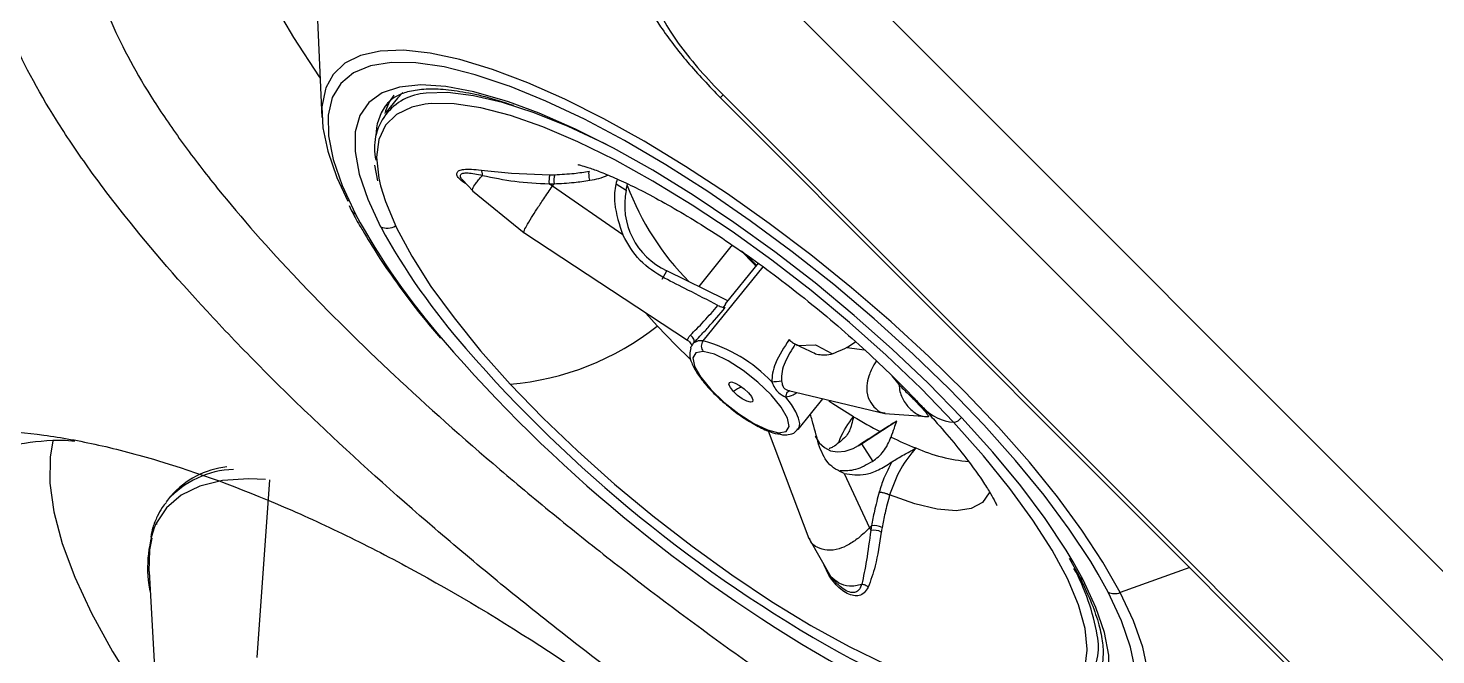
# Model space of a CAD drawing. Extents: x 527 to 611, y 788 to 934.
# Drawn here: x 595.276 to 598.956, y 877.322 to 878.959 of the extents above; entities that cross this region are included whole.
import ezdxf

# ---------------------------------------------------------------- set-up
doc = ezdxf.new("R2010")
doc.units = 0
doc.header["$MEASUREMENT"] = 0
doc.layers.add('1', color=4, linetype='Continuous')
doc.layers.add('GEOMETRY', color=4, linetype='Continuous', lineweight=25)

# ---------------------------------------------------------------- blocks, each defined once
blk = doc.blocks.new('2026_FLASH')
at = {"layer": 'GEOMETRY'}
for p, q in [((69.7236, 76.1656), (76.1656, 69.7237)), ((69.9749, 76.1466), (76.1466, 69.9749)), ((68.9457, 75.8373), (68.9648, 75.4112)), ((69.1766, 75.4768), (69.1625, 75.4623)), ((70.0139, 75.4703), (75.4703, 70.0139)), ((69.1345, 75.4465), (69.1306, 75.4414)), ((69.1625, 75.4623), (69.132, 75.4248)), ((70.0066, 75.463), (75.463, 70.0066)), ((69.7037, 75.3434), (69.7038, 75.3436)), ((69.7206, 75.3348), (69.7037, 75.3434)), ((69.1022, 75.2869), (69.1106, 75.2465)), ((69.3334, 75.2478), (69.3592, 75.2199)), ((69.3814, 75.2743), (69.4605, 75.2661)), ((69.4605, 75.2661), (69.5607, 75.2619)), ((69.359, 75.22), (69.4935, 75.1104)), ((69.5676, 75.2321), (69.572, 75.2385)), ((69.7517, 75.1047), (69.5676, 75.2321)), ((69.734, 75.2382), (69.7603, 75.2216)), ((69.7603, 75.2216), (69.7641, 75.2381)), ((69.0359, 75.1815), (69.0418, 75.1697)), ((69.4926, 75.1109), (69.9208, 74.8301)), ((70.0372, 75.0786), (69.9505, 74.9701)), ((70.1054, 75.0308), (70.0195, 74.925)), ((70.0773, 75.0503), (70.1013, 75.0257)), ((69.8545, 74.9895), (69.8664, 75.0111)), ((70.0194, 74.9365), (69.8664, 75.0111)), ((69.9614, 74.8282), (70.1184, 75.0214)), ((70.0204, 74.9243), (70.0137, 74.9157)), ((70.0262, 74.9332), (70.0194, 74.9365)), ((69.8416, 74.8671), (69.8114, 74.9006)), ((70.2052, 74.8158), (70.2556, 74.8181)), ((70.2556, 74.8181), (70.2586, 74.8165)), ((70.2586, 74.8165), (70.2983, 74.7952)), ((70.3373, 74.8109), (70.3599, 74.826)), ((70.3373, 74.8109), (70.3834, 74.805)), ((70.455, 74.7372), (70.4734, 74.7141)), ((70.1844, 74.6986), (70.4369, 74.6385)), ((70.2097, 74.5972), (70.2747, 74.6771)), ((70.4365, 74.6386), (70.5488, 74.6304)), ((70.5507, 74.6313), (70.551, 74.6306)), ((70.5508, 74.6308), (70.5518, 74.6325)), ((70.1319, 74.5935), (70.2382, 74.3126)), ((70.3756, 74.5591), (70.4679, 74.6192)), ((70.3669, 74.5538), (70.3756, 74.5591)), ((70.3756, 74.5591), (70.4047, 74.5135)), ((70.3304, 74.4818), (70.3963, 74.3399)), ((68.8283, 74.4657), (68.795, 74.0018)), ((68.5617, 74.4125), (68.5582, 74.408)), ((68.5697, 74.4224), (68.5617, 74.4125)), ((68.5309, 74.3509), (68.5348, 74.3509)), ((70.4016, 74.3454), (70.3963, 74.3399)), ((70.238, 74.3131), (70.2952, 74.2123)), ((70.918, 74.2606), (70.9435, 74.2154)), ((68.5138, 74.2261), (68.5367, 73.805)), ((70.9548, 74.2045), (70.9289, 74.2514)), ((71.0203, 74.1717), (70.994, 74.2194)), ((71.2334, 74.2362), (71.0517, 74.171)), ((70.2951, 74.2125), (70.3132, 74.193)), ((70.3194, 74.1869), (70.3134, 74.1932))]:
    blk.add_line(p, q, dxfattribs=at)
at = {"layer": 'GEOMETRY', "flags": 128}
for points in [[(68.7107, 76.1503), (68.708, 76.1207), (68.711, 76.0539), (68.7252, 75.9797), (68.7504, 75.8987), (68.7866, 75.8113), (68.8335, 75.7183), (68.8907, 75.6202), (68.9579, 75.5178), (68.9602, 75.5144)], [(71.0517, 74.171), (71.0066, 74.2503), (70.9517, 74.334), (70.8874, 74.4212), (70.8145, 74.5111), (70.7338, 74.6026), (70.6459, 74.6949), (70.5519, 74.787), (70.4527, 74.8779), (70.3494, 74.9668), (70.2429, 75.0527), (70.1343, 75.1347), (70.0249, 75.212), (69.9157, 75.2838), (69.8078, 75.3494), (69.7023, 75.408), (69.6004, 75.4592), (69.503, 75.5023), (69.4112, 75.5369), (69.3259, 75.5627), (69.248, 75.5794), (69.1783, 75.5869), (69.1174, 75.5849), (69.0661, 75.5737), (69.0249, 75.5532), (68.9941, 75.5238), (68.9752, 75.4888)], [(69.4519, 75.4943), (69.366, 75.523), (69.2844, 75.5434), (69.211, 75.5542), (69.1466, 75.5552), (69.092, 75.5465), (69.0477, 75.5282), (69.0143, 75.5004), (68.9921, 75.4634), (68.9813, 75.4177), (68.9821, 75.3638), (68.9945, 75.3022), (69.0182, 75.2336), (69.0531, 75.1588)], [(68.9752, 75.4888), (68.9741, 75.4856), (68.9651, 75.4391), (68.9671, 75.3848), (68.9803, 75.3233), (69.0044, 75.255), (69.033, 75.1928)], [(69.4532, 75.4524), (69.4443, 75.4554), (69.3625, 75.4787), (69.2886, 75.4926), (69.2236, 75.4967), (69.168, 75.491), (69.1226, 75.4757), (69.088, 75.4509), (69.0645, 75.4168), (69.0523, 75.374), (69.0518, 75.3228), (69.0627, 75.2639), (69.0851, 75.1981), (69.1186, 75.1259)], [(69.7037, 75.3434), (69.609, 75.3879), (69.5196, 75.4239), (69.4367, 75.4508), (69.3611, 75.4684), (69.294, 75.4764), (69.2378, 75.4749)], [(70.994, 74.2194), (70.9746, 74.2519), (70.9186, 74.3366), (70.853, 74.425), (70.7784, 74.516), (70.6957, 74.6086), (70.6058, 74.7018), (70.5096, 74.7946), (70.4083, 74.886), (70.3028, 74.975), (70.1945, 75.0606), (70.0845, 75.1419), (69.9739, 75.218), (69.864, 75.2879), (69.756, 75.3511), (69.6511, 75.4068), (69.5504, 75.4543), (69.455, 75.4932), (69.4519, 75.4943)], [(70.0066, 75.463), (70.0073, 75.4637), (70.0139, 75.4703)], [(69.2347, 75.4461), (69.2001, 75.4386), (69.1602, 75.4197), (69.1313, 75.3913), (69.1138, 75.3538), (69.108, 75.3076), (69.1138, 75.2534), (69.1183, 75.2334)], [(70.6163, 74.6156), (70.5314, 74.7035), (70.4402, 74.7908), (70.344, 74.8766), (70.2439, 74.9597), (70.1412, 75.0391), (70.0372, 75.1139), (69.9332, 75.1829), (69.8305, 75.2455), (69.7304, 75.3008), (69.6341, 75.3481), (69.5429, 75.3868), (69.458, 75.4164), (69.3803, 75.4366), (69.3108, 75.4471), (69.2505, 75.4478), (69.2347, 75.4461)], [(70.9289, 74.2514), (70.9105, 74.2821), (70.8559, 74.3641), (70.7918, 74.4497), (70.7188, 74.5377), (70.6378, 74.6273), (70.5497, 74.7174), (70.4557, 74.8068), (70.3567, 74.8945), (70.254, 74.9796), (70.1487, 75.061), (70.0421, 75.1377), (69.9355, 75.2089), (69.83, 75.2737), (69.727, 75.3314), (69.6276, 75.3813), (69.533, 75.4228), (69.4532, 75.4524)], [(69.1183, 75.2334), (69.1312, 75.1918), (69.16, 75.1235), (69.1998, 75.0495), (69.2502, 74.9706), (69.3104, 74.888), (69.3798, 74.8025), (69.4575, 74.7153)], [(69.9264, 74.7816), (69.8905, 74.8166), (69.8416, 74.8671)], [(69.9374, 74.8233), (69.9382, 74.825), (69.9383, 74.8272), (69.9379, 74.8297), (69.9369, 74.8324), (69.9354, 74.8352), (69.9335, 74.8381), (69.9311, 74.8408), (69.9284, 74.8435)], [(69.9619, 74.8004), (69.9424, 74.7973), (69.9345, 74.7841), (69.9389, 74.7621), (69.9552, 74.7335), (69.9818, 74.7011), (70.016, 74.668), (70.0547, 74.6375), (70.0938, 74.6125), (70.1298, 74.5956), (70.1589, 74.5883)], [(70.1589, 74.5883), (70.1783, 74.5914), (70.1863, 74.6046), (70.1819, 74.6265), (70.1656, 74.6551), (70.139, 74.6876), (70.1047, 74.7207), (70.0661, 74.7512), (70.0269, 74.7762), (69.991, 74.7931), (69.9619, 74.8004)], [(69.4575, 74.7153), (69.5424, 74.6274), (69.6336, 74.5401), (69.7298, 74.4543), (69.8299, 74.3712), (69.9326, 74.2918), (70.0366, 74.2171), (70.1406, 74.148), (70.2433, 74.0854), (70.3434, 74.0301), (70.4397, 73.9828), (70.5309, 73.9441), (70.6158, 73.9145), (70.6935, 73.8943), (70.7483, 73.8853)], [(70.0407, 74.696), (70.0328, 74.7061), (70.0291, 74.7143), (70.0301, 74.7195), (70.0357, 74.7209), (70.0451, 74.7182), (70.0568, 74.7119), (70.0691, 74.7029), (70.08, 74.6927)], [(70.08, 74.6927), (70.0879, 74.6826), (70.0917, 74.6744), (70.0906, 74.6692), (70.085, 74.6678), (70.0756, 74.6705), (70.0639, 74.6768), (70.0516, 74.6858), (70.0407, 74.696)], [(70.1777, 74.6816), (70.1782, 74.6852), (70.1791, 74.6886), (70.1804, 74.6917), (70.182, 74.6942), (70.1839, 74.6962), (70.186, 74.6975), (70.1882, 74.6982), (70.1888, 74.6983)], [(70.2098, 74.5974), (70.2124, 74.6019), (70.2139, 74.6129), (70.211, 74.6268), (70.2038, 74.6432), (70.1926, 74.6617), (70.1777, 74.6816)], [(70.3545, 74.6302), (70.3006, 74.6637), (70.2897, 74.6708)], [(70.9658, 74.0208), (70.9658, 74.0233), (70.96, 74.0775), (70.9426, 74.1392), (70.9138, 74.2074), (70.874, 74.2814), (70.8236, 74.3603), (70.7634, 74.4429), (70.694, 74.5284), (70.6163, 74.6156)], [(68.262, 74.5669), (68.2548, 74.5246), (68.2539, 74.4568), (68.2645, 74.3815), (68.2862, 74.2994), (68.3192, 74.2109), (68.363, 74.1168), (68.4174, 74.0175), (68.4819, 73.914), (68.535, 73.8364)], [(70.2545, 74.5798), (70.2547, 74.5795), (70.265, 74.5623), (70.2784, 74.5494), (70.2945, 74.5414), (70.3128, 74.5383), (70.3328, 74.5403), (70.354, 74.5473), (70.3756, 74.5591)], [(68.8175, 74.4665), (68.774, 74.4681), (68.7052, 74.4633), (68.646, 74.449), (68.5969, 74.4254), (68.5585, 74.3926), (68.5309, 74.3509)], [(70.7103, 74.4345), (70.7093, 74.4317), (70.6915, 74.4063), (70.6625, 74.3905), (70.6227, 74.3846), (70.5731, 74.3886), (70.5149, 74.4025), (70.4491, 74.426)], [(68.5138, 74.2261), (68.5154, 74.2823), (68.5212, 74.3133)], [(70.3182, 74.0142), (70.3464, 73.999), (70.4458, 73.9491), (70.5405, 73.9077), (70.6292, 73.8751), (70.7109, 73.8517), (70.7848, 73.8379), (70.8499, 73.8338), (70.9054, 73.8394), (70.9508, 73.8548), (70.9854, 73.8796), (71.009, 73.9136), (71.0211, 73.9565), (71.0217, 74.0076), (71.0107, 74.0665), (70.9883, 74.1324), (70.9548, 74.2045)], [(70.2907, 73.9944), (70.3174, 73.9794), (70.4223, 73.9237), (70.523, 73.8762), (70.6184, 73.8373), (70.7074, 73.8075), (70.7891, 73.7871), (70.8625, 73.7763), (70.9268, 73.7752), (70.9814, 73.7839), (71.0257, 73.8023), (71.0591, 73.8301), (71.0813, 73.867), (71.0921, 73.9127), (71.0913, 73.9667), (71.079, 74.0283), (71.0552, 74.0969), (71.0203, 74.1717)], [(71.0634, 73.7969), (71.0659, 73.7986), (71.0967, 73.8281), (71.1167, 73.8662), (71.1257, 73.9127), (71.1237, 73.967), (71.1105, 74.0286), (71.0864, 74.0968), (71.0517, 74.171)], [(70.7483, 73.8853), (70.763, 73.8838), (70.8233, 73.8831), (70.8737, 73.8923), (70.9136, 73.9112), (70.9425, 73.9396), (70.96, 73.9771), (70.9658, 74.0208)]]:
    blk.add_lwpolyline(points, dxfattribs=at)
at = {"layer": 'GEOMETRY'}
for centre, radius, start, end in [((69.2457, 75.3317), 0.1434, 93.1426, 192.7402), ((69.2499, 75.3926), 0.1236, 141.3465, 166.2191), ((69.2489, 75.3612), 0.143, 145.8329, 178.8063), ((69.6227, 75.2449), 0.0642, 164.6763, 185.9615), ((69.633, 75.2463), 0.0615, 165.0298, 187.256), ((69.946, 75.1832), 0.1896, 168.3262, 245.177), ((70.4212, 75.4798), 0.7023, 200.4737, 225.093), ((69.0641, 75.1815), 0.0252, 208.0051, 244.2314), ((70.6946, 76.0566), 1.871, 208.6784, 220.9745), ((69.1355, 75.1653), 0.0428, 246.8402, 301.0633), ((70.6728, 75.9782), 1.7725, 208.7408, 221.3125), ((69.3963, 75.4321), 0.7195, 274.877, 308.2416), ((72.2704, 77.4116), 3.9492, 220.8248, 239.9143), ((72.1097, 77.2166), 3.6694, 221.0242, 240.776), ((69.9557, 74.7946), 0.034, 80.4655, 122.5441), ((69.9783, 74.8146), 0.0217, 141.2311, 220.8639), ((69.8653, 74.4626), 0.3779, 43.155, 75.2789), ((70.0855, 74.6376), 0.0736, 107.8279, 127.494), ((70.1056, 75.1405), 0.4208, 274.8332, 278.3039), ((71.065, 75.8232), 1.3885, 239.2267, 242.5183), ((70.628, 74.7427), 0.1276, 224.7381, 264.7433), ((70.6119, 74.6469), 0.0315, 278.0983, 323.28), ((70.1704, 74.5987), 0.0156, 222.0177, 264.6607), ((70.8676, 75.429), 0.9476, 244.0461, 248.2931), ((70.6903, 74.9425), 0.4303, 246.2678, 265.418), ((68.7418, 74.2499), 0.2427, 91.8564, 137.9257), ((68.7396, 74.2759), 0.2243, 95.8456, 139.1995), ((68.8219, 74.2369), 0.3125, 158.6038, 192.6115), ((70.4073, 74.29), 0.0439, 63.0218, 100.2246), ((70.4086, 74.3005), 0.0454, 62.9855, 98.903), ((70.4325, 73.9627), 0.5675, 9.8591, 28.5809), ((70.9657, 74.2272), 0.0252, 207.8294, 244.2548), ((71.0368, 74.2086), 0.0404, 245.8349, 291.5625), ((70.8517, 74.0283), 0.1434, 273.1426, 12.7402)]:
    blk.add_arc(centre, radius, start, end, dxfattribs=at)
for points, knots in [([(71.8388, 73.1572), (71.8381, 73.156), (71.8375, 73.1547), (71.8362, 73.1522), (71.8343, 73.1484), (71.8296, 73.1399), (71.8252, 73.133), (71.816, 73.1194), (71.8093, 73.111), (71.7875, 73.0874), (71.7707, 73.074), (71.7134, 73.0403), (71.6663, 73.0267), (71.5956, 73.021), (71.5808, 73.0205), (71.5504, 73.0206), (71.5347, 73.0212), (71.4862, 73.0247), (71.452, 73.0294), (71.38, 73.043), (71.3421, 73.0521), (71.2824, 73.0689), (71.2621, 73.0751), (71.2204, 73.0886), (71.199, 73.0959), (71.0903, 73.135), (70.9981, 73.1743), (70.8522, 73.2443), (70.8022, 73.2695), (70.7253, 73.3102), (70.6994, 73.3242), (70.6468, 73.3532), (70.6202, 73.3681), (70.4868, 73.4444), (70.3779, 73.5112), (70.211, 73.6193), (70.1549, 73.6567), (70.0697, 73.7149), (70.0411, 73.7346), (69.984, 73.7746), (69.9555, 73.7948), (69.8134, 73.8966), (69.7008, 73.981), (69.5335, 74.1122), (69.478, 74.1566), (69.3951, 74.2245), (69.3677, 74.2473), (69.3134, 74.2928), (69.2866, 74.3155), (69.1538, 74.4295), (69.052, 74.521), (68.9306, 74.6362), (68.9066, 74.6592), (68.8592, 74.7054), (68.8358, 74.7286), (68.7668, 74.798), (68.7227, 74.8436), (68.5962, 74.9791), (68.5195, 75.0675), (68.4334, 75.1757), (68.4167, 75.1972), (68.3843, 75.24), (68.3686, 75.2613), (68.3235, 75.3242), (68.296, 75.3651), (68.2209, 75.4845), (68.1806, 75.5599), (68.1431, 75.649), (68.1362, 75.6666), (68.1238, 75.7011), (68.1183, 75.7179), (68.104, 75.7672), (68.0971, 75.7985), (68.093, 75.8283)], [0, 0, 0, 0, 0.001953, 0.001953, 0.003906, 0.007813, 0.015625, 0.015625, 0.03125, 0.03125, 0.0625, 0.0625, 0.125, 0.125, 0.140625, 0.140625, 0.15625, 0.15625, 0.1875, 0.1875, 0.21875, 0.21875, 0.234375, 0.234375, 0.25, 0.25, 0.3125, 0.3125, 0.34375, 0.34375, 0.359375, 0.359375, 0.375, 0.375, 0.4375, 0.4375, 0.46875, 0.46875, 0.484375, 0.484375, 0.5, 0.5, 0.5625, 0.5625, 0.59375, 0.59375, 0.609375, 0.609375, 0.625, 0.625, 0.6875, 0.6875, 0.703125, 0.703125, 0.71875, 0.71875, 0.75, 0.75, 0.8125, 0.8125, 0.828125, 0.828125, 0.84375, 0.84375, 0.875, 0.875, 0.9375, 0.9375, 0.953125, 0.953125, 0.96875, 0.96875, 1, 1, 1, 1]), ([(68.3631, 75.8364), (68.3668, 75.8095), (68.3731, 75.7812), (68.3863, 75.7366), (68.3913, 75.7214), (68.4027, 75.6902), (68.409, 75.6743), (68.4435, 75.5937), (68.4805, 75.5256), (68.5496, 75.4177), (68.5749, 75.3808), (68.6163, 75.324), (68.6307, 75.3048), (68.6605, 75.2662), (68.6758, 75.2467), (68.7548, 75.1491), (68.825, 75.0695), (68.9407, 74.9474), (68.981, 74.9062), (69.044, 74.8438), (69.0654, 74.8229), (69.1086, 74.7813), (69.1305, 74.7605), (69.2412, 74.6569), (69.3338, 74.5744), (69.4545, 74.4718), (69.4788, 74.4513), (69.5281, 74.4103), (69.553, 74.3898), (69.6282, 74.3286), (69.6785, 74.2885), (69.8301, 74.1702), (69.9321, 74.0939), (70.0607, 74.0017), (70.0864, 73.9834), (70.1381, 73.9472), (70.1639, 73.9293), (70.241, 73.8766), (70.2918, 73.8426), (70.4426, 73.7443), (70.5411, 73.6834), (70.6617, 73.6136), (70.6857, 73.5999), (70.7333, 73.5733), (70.7568, 73.5605), (70.8264, 73.5231), (70.8716, 73.4999), (71.0036, 73.4353), (71.0871, 73.3988), (71.1857, 73.3623), (71.205, 73.3554), (71.2428, 73.3428), (71.2612, 73.337), (71.3153, 73.3211), (71.3497, 73.3124), (71.415, 73.2992), (71.4461, 73.2946), (71.49, 73.2909), (71.5043, 73.2901), (71.5319, 73.2897), (71.5453, 73.29), (71.6095, 73.2943), (71.6522, 73.3061), (71.7215, 73.3461), (71.7479, 73.3743), (71.7658, 73.4111)], [0, 0, 0, 0, 0.03125, 0.03125, 0.046875, 0.046875, 0.0625, 0.0625, 0.125, 0.125, 0.15625, 0.15625, 0.171875, 0.171875, 0.1875, 0.1875, 0.25, 0.25, 0.28125, 0.28125, 0.296875, 0.296875, 0.3125, 0.3125, 0.375, 0.375, 0.390625, 0.390625, 0.40625, 0.40625, 0.4375, 0.4375, 0.5, 0.5, 0.515625, 0.515625, 0.53125, 0.53125, 0.5625, 0.5625, 0.625, 0.625, 0.640625, 0.640625, 0.65625, 0.65625, 0.6875, 0.6875, 0.75, 0.75, 0.765625, 0.765625, 0.78125, 0.78125, 0.8125, 0.8125, 0.84375, 0.84375, 0.859375, 0.859375, 0.875, 0.875, 0.9375, 0.9375, 1, 1, 1, 1]), ([(69.7672, 75.8161), (69.7761, 75.7896), (69.7941, 75.7361), (69.8493, 75.6469), (69.9203, 75.5536), (69.9773, 75.4937), (70.0066, 75.463)], [0, 0, 0, 0, 0.236071, 0.477194, 0.731996, 1, 1, 1, 1]), ([(69.84, 75.709), (69.8461, 75.6929), (69.8582, 75.6606), (69.9008, 75.5983), (69.9527, 75.5337), (69.9933, 75.4917), (70.0139, 75.4703)], [0, 0, 0, 0, 0.249073, 0.499064, 0.745848, 1, 1, 1, 1]), ([(69.1327, 75.4422), (69.135, 75.4459), (69.1421, 75.457), (69.1613, 75.4695), (69.1932, 75.4815), (69.2354, 75.4872), (69.2877, 75.4859), (69.3484, 75.4766), (69.4075, 75.4628), (69.4486, 75.4488), (69.4646, 75.4434)], [0, 0, 0, 0, 0.07059, 0.216651, 0.351326, 0.494479, 0.633665, 0.772509, 0.912042, 1, 1, 1, 1]), ([(69.6338, 75.2886), (69.6336, 75.2886), (69.633, 75.2887), (69.6441, 75.2862), (69.6657, 75.2795), (69.6984, 75.2676), (69.741, 75.2496), (69.7929, 75.2249), (69.8532, 75.1931), (69.9204, 75.1544), (69.9931, 75.1089), (70.0695, 75.0574), (70.148, 75.0007), (70.2268, 74.9397), (70.3044, 74.8756), (70.3791, 74.8099), (70.4492, 74.7438), (70.5013, 74.6913), (70.5292, 74.6616), (70.5372, 74.653)], [0, 0, 0, 0, 0.024933, 0.072415, 0.122258, 0.17506, 0.231081, 0.290277, 0.352385, 0.417002, 0.48367, 0.551926, 0.621336, 0.691497, 0.762041, 0.832587, 0.9027, 0.972018, 1, 1, 1, 1]), ([(69.3417, 75.2388), (69.3413, 75.2389), (69.3345, 75.2424), (69.3256, 75.2498), (69.3173, 75.2597), (69.3172, 75.2676), (69.323, 75.2735), (69.3361, 75.2764), (69.3559, 75.2766), (69.3726, 75.2751), (69.3814, 75.2743)], [0, 0, 0, 0, 0.007215, 0.15628, 0.287363, 0.419476, 0.551142, 0.682838, 0.831888, 1, 1, 1, 1]), ([(69.3352, 75.2462), (69.3327, 75.2486), (69.3268, 75.2545), (69.3265, 75.2616), (69.3325, 75.2667), (69.3465, 75.2672), (69.3644, 75.2645), (69.3779, 75.2618), (69.3847, 75.2604)], [0, 0, 0, 0, 0.12387, 0.297637, 0.471384, 0.643695, 0.819817, 1, 1, 1, 1]), ([(69.3595, 75.2204), (69.3591, 75.2219), (69.3583, 75.2252), (69.3648, 75.2361), (69.3743, 75.2487), (69.3811, 75.2565), (69.3847, 75.2604)], [0, 0, 0, 0, 0.300128, 0.641006, 0.815042, 1, 1, 1, 1]), ([(69.3847, 75.2604), (69.3846, 75.262), (69.3845, 75.265), (69.3839, 75.2691), (69.3828, 75.2723), (69.3819, 75.2736), (69.3814, 75.2743)], [0, 0, 0, 0, 0.246142, 0.500005, 0.753865, 1, 1, 1, 1]), ([(69.3847, 75.2604), (69.4127, 75.2546), (69.4697, 75.2426), (69.5288, 75.2397), (69.5588, 75.2383)], [0, 0, 0, 0, 0.492617, 1, 1, 1, 1]), ([(69.5607, 75.2619), (69.5631, 75.2619), (69.5674, 75.262), (69.5717, 75.2621), (69.5736, 75.2622)], [0, 0, 0, 0, 0.560701, 1, 1, 1, 1]), ([(69.5736, 75.2622), (69.5906, 75.263), (69.621, 75.2645), (69.651, 75.2691), (69.6642, 75.2711)], [0, 0, 0, 0, 0.559766, 1, 1, 1, 1]), ([(69.6651, 75.2476), (69.6647, 75.2501), (69.664, 75.2539), (69.6634, 75.259), (69.6632, 75.2627), (69.6631, 75.2659), (69.6633, 75.2692), (69.6638, 75.2704), (69.6642, 75.2711)], [0, 0, 0, 0, 0.2389192, 0.3680149, 0.5, 0.6319851, 0.7610808, 1, 1, 1, 1]), ([(69.6651, 75.2476), (69.6814, 75.2506), (69.6978, 75.2536), (69.7123, 75.2612), (69.7125, 75.2613)], [0, 0, 0, 0, 0.988506, 1, 1, 1, 1]), ([(69.7372, 75.2508), (69.7354, 75.2445), (69.7296, 75.2238), (69.7286, 75.1733), (69.7426, 75.1317), (69.7517, 75.1047)], [0, 0, 0, 0, 0.131853, 0.437144, 1, 1, 1, 1]), ([(69.4931, 75.1117), (69.4929, 75.1124), (69.4925, 75.114), (69.4992, 75.1273), (69.5119, 75.1486), (69.528, 75.1737), (69.5465, 75.2015), (69.56, 75.2211), (69.5676, 75.2321)], [0, 0, 0, 0, 0.1302893, 0.2893313, 0.4621414, 0.6026483, 0.7778741, 1, 1, 1, 1]), ([(69.5588, 75.2383), (69.5613, 75.2383), (69.5657, 75.2384), (69.5701, 75.2385), (69.572, 75.2385)], [0, 0, 0, 0, 0.5602364, 1, 1, 1, 1]), ([(69.5676, 75.2321), (69.5659, 75.2332), (69.563, 75.2353), (69.5601, 75.2373), (69.5588, 75.2383)], [0, 0, 0, 0, 0.56, 1, 1, 1, 1]), ([(69.572, 75.2385), (69.5895, 75.2394), (69.6207, 75.2409), (69.6516, 75.2456), (69.6651, 75.2476)], [0, 0, 0, 0, 0.559797, 1, 1, 1, 1]), ([(69.0418, 75.1697), (69.0486, 75.1566), (69.0575, 75.1393), (69.0689, 75.121), (69.0717, 75.1166)], [0, 0, 0, 0, 0.755373, 1, 1, 1, 1]), ([(69.0717, 75.1166), (69.0846, 75.0948), (69.1131, 75.0469), (69.168, 74.9688), (69.2227, 74.8965), (69.2611, 74.8513), (69.2749, 74.8351)], [0, 0, 0, 0, 0.24605, 0.540933, 0.834824, 1, 1, 1, 1]), ([(69.8604, 74.992), (69.8377, 75.006), (69.7918, 75.0344), (69.7652, 75.0811), (69.7517, 75.1047)], [0, 0, 0, 0, 0.493307, 1, 1, 1, 1]), ([(70.0615, 75.0633), (70.0708, 75.0532), (70.083, 75.04), (70.0966, 75.027), (70.0998, 75.0239)], [0, 0, 0, 0, 0.762003, 1, 1, 1, 1]), ([(70.0004, 74.9208), (69.9742, 74.9342), (69.9276, 74.958), (69.8809, 74.9816), (69.8604, 74.992)], [0, 0, 0, 0, 0.561974, 1, 1, 1, 1]), ([(69.9284, 74.8435), (69.9339, 74.8489), (69.9455, 74.8602), (69.9706, 74.8866), (69.9884, 74.907), (70.0004, 74.9208)], [0, 0, 0, 0, 0.228435, 0.478524, 1, 1, 1, 1]), ([(70.0004, 74.9208), (70.0024, 74.9198), (70.0064, 74.9179), (70.012, 74.916), (70.0166, 74.9149), (70.0186, 74.915), (70.0195, 74.915)], [0, 0, 0, 0, 0.26403, 0.518545, 0.762647, 1, 1, 1, 1]), ([(69.9374, 74.8233), (69.9427, 74.8289), (69.9546, 74.8418), (69.9834, 74.8728), (70.0048, 74.8978), (70.0195, 74.915)], [0, 0, 0, 0, 0.194144, 0.442805, 1, 1, 1, 1]), ([(69.9205, 74.8305), (69.9205, 74.8305), (69.9204, 74.8305), (69.9208, 74.8315), (69.9215, 74.8334), (69.9229, 74.8362), (69.925, 74.8398), (69.9272, 74.8422), (69.9284, 74.8435)], [0, 0, 0, 0, 0.108152, 0.273321, 0.438473, 0.610743, 0.796566, 1, 1, 1, 1]), ([(69.9203, 74.8305), (69.9222, 74.829), (69.9261, 74.826), (69.93, 74.8204), (69.9315, 74.8167), (69.9318, 74.8167), (69.932, 74.8167)], [0, 0, 0, 0, 0.2577525, 0.5363361, 0.8316749, 1, 1, 1, 1]), ([(69.9291, 74.8097), (69.9278, 74.8039), (69.9249, 74.7911), (69.9315, 74.7694), (69.9456, 74.7427), (69.97, 74.7113), (69.999, 74.681), (70.0205, 74.6633), (70.03, 74.6555)], [0, 0, 0, 0, 0.124625, 0.274319, 0.464537, 0.66025, 0.850189, 1, 1, 1, 1]), ([(69.9289, 74.8097), (69.929, 74.8102), (69.9296, 74.8128), (69.9339, 74.8186), (69.9374, 74.8233)], [0, 0, 0, 0, 0.200741, 1, 1, 1, 1]), ([(70.1862, 74.8314), (70.1731, 74.8114), (70.1552, 74.7842), (70.142, 74.7455), (70.1413, 74.7288), (70.141, 74.7211)], [0, 0, 0, 0, 0.598502, 0.817104, 1, 1, 1, 1]), ([(70.2023, 74.8195), (70.1928, 74.8044), (70.1787, 74.7821), (70.1666, 74.7493), (70.1664, 74.7322), (70.1663, 74.7241)], [0, 0, 0, 0, 0.521502, 0.771589, 1, 1, 1, 1]), ([(70.1862, 74.8314), (70.1878, 74.8301), (70.191, 74.8274), (70.1955, 74.8239), (70.1996, 74.821), (70.2014, 74.82), (70.2023, 74.8195)], [0, 0, 0, 0, 0.2373527, 0.4814546, 0.7359703, 1, 1, 1, 1]), ([(70.2552, 74.7939), (70.2453, 74.7987), (70.2276, 74.8075), (70.21, 74.8158), (70.2023, 74.8195)], [0, 0, 0, 0, 0.557907, 1, 1, 1, 1]), ([(70.3373, 74.8109), (70.3204, 74.8027), (70.2865, 74.7863), (70.2656, 74.7914), (70.2552, 74.7939)], [0, 0, 0, 0, 0.499899, 1, 1, 1, 1]), ([(70.4147, 74.7755), (70.4125, 74.7723), (70.4041, 74.7604), (70.3946, 74.7387), (70.3875, 74.7093), (70.391, 74.6793), (70.407, 74.6558), (70.4233, 74.6409), (70.4347, 74.6402), (70.4374, 74.64)], [0, 0, 0, 0, 0.071082, 0.261326, 0.413876, 0.601498, 0.774171, 0.946844, 1, 1, 1, 1]), ([(70.141, 74.7211), (70.1434, 74.7157), (70.148, 74.7052), (70.1602, 74.6904), (70.1711, 74.6849), (70.1777, 74.6816)], [0, 0, 0, 0, 0.295814, 0.575948, 1, 1, 1, 1]), ([(70.1663, 74.7241), (70.1667, 74.7214), (70.1674, 74.7168), (70.1693, 74.7109), (70.1718, 74.7064), (70.1759, 74.7022), (70.1811, 74.6992), (70.1849, 74.6988), (70.1863, 74.6987)], [0, 0, 0, 0, 0.206699, 0.364087, 0.503767, 0.638127, 0.863317, 1, 1, 1, 1]), ([(70.4734, 74.7141), (70.4772, 74.7102), (70.4847, 74.7024), (70.4985, 74.6891), (70.514, 74.6738), (70.5235, 74.6637), (70.5282, 74.6586)], [0, 0, 0, 0, 0.256755, 0.507559, 0.752842, 1, 1, 1, 1]), ([(70.4734, 74.7141), (70.474, 74.7081), (70.4752, 74.6963), (70.483, 74.6749), (70.4986, 74.6531), (70.5183, 74.637), (70.5365, 74.6303), (70.546, 74.6305), (70.551, 74.6306)], [0, 0, 0, 0, 0.132137, 0.256471, 0.5, 0.743529, 0.867863, 1, 1, 1, 1]), ([(70.1777, 74.6816), (70.1842, 74.6829), (70.1942, 74.685), (70.203, 74.6913), (70.2061, 74.6934)], [0, 0, 0, 0, 0.6535283, 1, 1, 1, 1]), ([(70.03, 74.6555), (70.0323, 74.6534), (70.0462, 74.6414), (70.0741, 74.6224), (70.1106, 74.6013), (70.1429, 74.5875), (70.1608, 74.5846), (70.169, 74.5832)], [0, 0, 0, 0, 0.049463, 0.29407, 0.539738, 0.788822, 1, 1, 1, 1]), ([(70.2634, 74.5581), (70.2578, 74.5791), (70.2508, 74.6053), (70.2435, 74.6316), (70.242, 74.6369)], [0, 0, 0, 0, 0.79789, 1, 1, 1, 1]), ([(70.3161, 74.5633), (70.3174, 74.5667), (70.3265, 74.5913), (70.3416, 74.6122), (70.3545, 74.6302)], [0, 0, 0, 0, 0.141018, 1, 1, 1, 1]), ([(70.3545, 74.6302), (70.3538, 74.6268), (70.3514, 74.6166), (70.3473, 74.602), (70.341, 74.5864), (70.3343, 74.5786), (70.3308, 74.5747)], [0, 0, 0, 0, 0.1615162, 0.4875427, 0.7368205, 1, 1, 1, 1]), ([(70.5282, 74.6586), (70.5293, 74.6587), (70.5315, 74.659), (70.5327, 74.658), (70.5333, 74.6575)], [0, 0, 0, 0, 0.492502, 1, 1, 1, 1]), ([(70.5282, 74.6586), (70.5325, 74.6539), (70.5411, 74.6445), (70.5482, 74.6356), (70.5506, 74.6317), (70.5507, 74.6314), (70.5507, 74.6313)], [0, 0, 0, 0, 0.293798, 0.585213, 0.883011, 1, 1, 1, 1]), ([(70.5372, 74.653), (70.5473, 74.642), (70.5759, 74.6109), (70.6174, 74.5623), (70.6583, 74.5104), (70.6888, 74.4676), (70.7098, 74.4348), (70.7226, 74.4123), (70.7291, 74.399), (70.7294, 74.3983), (70.7295, 74.398)], [0, 0, 0, 0, 0.0866069, 0.2452374, 0.399541, 0.5480343, 0.675674, 0.7966058, 0.9116116, 1, 1, 1, 1]), ([(67.6672, 74.4461), (67.675, 74.4565), (67.6837, 74.4665), (67.7023, 74.4852), (67.7124, 74.4941), (67.7445, 74.5189), (67.7687, 74.5332), (67.8224, 74.5576), (67.852, 74.5676), (67.9004, 74.5792), (67.9172, 74.5825), (67.9522, 74.588), (67.9704, 74.5902), (68.0637, 74.598), (68.1469, 74.5948), (68.2838, 74.576), (68.3315, 74.5674), (68.4061, 74.5508), (68.4315, 74.5446), (68.4828, 74.5312), (68.5087, 74.5239), (68.64, 74.4847), (68.7499, 74.4445), (68.8933, 74.3829), (68.9222, 74.37), (68.9808, 74.343), (69.0104, 74.329), (69.0992, 74.2854), (69.1587, 74.2545), (69.3379, 74.1562), (69.4584, 74.0834), (69.6102, 73.9829), (69.6407, 73.9622), (69.7013, 73.9204), (69.7314, 73.8991), (69.8213, 73.8345), (69.8804, 73.7901), (69.9974, 73.6991), (70.0551, 73.6523), (70.1407, 73.5805), (70.1691, 73.5562), (70.2254, 73.507), (70.2535, 73.4821), (70.3922, 73.3565), (70.4968, 73.2543), (70.6446, 73.0988), (70.6923, 73.0466), (70.7616, 72.9678), (70.7843, 72.9414), (70.8289, 72.8885), (70.8506, 72.8621), (70.9566, 72.7308), (71.0325, 72.6278), (71.1332, 72.4765), (71.1647, 72.4266), (71.2084, 72.3527), (71.2225, 72.3282), (71.2491, 72.28), (71.2618, 72.2563), (71.3218, 72.1393), (71.3594, 72.0512), (71.3936, 71.9482), (71.3998, 71.928), (71.4108, 71.8882), (71.4157, 71.8687), (71.4282, 71.8118), (71.4337, 71.7759), (71.4423, 71.6747), (71.4373, 71.6155), (71.4173, 71.5523), (71.4127, 71.5402), (71.402, 71.5172), (71.3959, 71.5063), (71.3759, 71.4756), (71.3599, 71.4575), (71.3039, 71.411), (71.2571, 71.3907), (71.1452, 71.3701), (71.0801, 71.3699), (70.9867, 71.3825), (70.9674, 71.3856), (70.9282, 71.3932), (70.9081, 71.3976), (70.8466, 71.4126), (70.8038, 71.425), (70.7147, 71.4544), (70.6683, 71.4715), (70.5961, 71.5006), (70.5716, 71.5109), (70.5215, 71.5327), (70.4962, 71.5441), (70.3681, 71.6037), (70.2614, 71.6591), (70.0946, 71.7533), (70.0378, 71.7865), (69.9509, 71.8392), (69.9217, 71.8572), (69.8633, 71.8937), (69.834, 71.9123), (69.6874, 72.0068), (69.5689, 72.0873), (69.4193, 72.1941), (69.3893, 72.2157), (69.3291, 72.2596), (69.2989, 72.2819), (69.2091, 72.3491), (69.1499, 72.3943), (68.9742, 72.5317), (68.8596, 72.6253), (68.7197, 72.7452), (68.6919, 72.7694), (68.637, 72.8177), (68.6099, 72.8418), (68.53, 72.9139), (68.4783, 72.9619), (68.378, 73.0575), (68.3295, 73.1052), (68.2358, 73.2004), (68.1905, 73.248), (68.0603, 73.3903), (67.9832, 73.482), (67.882, 73.6154), (67.8507, 73.6592), (67.8076, 73.7238), (67.7938, 73.7452), (67.7676, 73.7876), (67.7552, 73.8085), (67.6969, 73.9114), (67.6622, 73.9885), (67.6277, 74.0964), (67.6192, 74.1311), (67.611, 74.1811), (67.6091, 74.1975), (67.6067, 74.2291), (67.6063, 74.2445), (67.6067, 74.2594)], [0, 0, 0, 0, 0.007813, 0.007813, 0.015625, 0.015625, 0.03125, 0.03125, 0.046875, 0.046875, 0.054688, 0.054688, 0.0625, 0.0625, 0.09375, 0.09375, 0.109375, 0.109375, 0.117188, 0.117188, 0.125, 0.125, 0.15625, 0.15625, 0.164063, 0.164063, 0.171875, 0.171875, 0.1875, 0.1875, 0.21875, 0.21875, 0.226563, 0.226563, 0.234375, 0.234375, 0.25, 0.25, 0.265625, 0.265625, 0.273438, 0.273438, 0.28125, 0.28125, 0.3125, 0.3125, 0.328125, 0.328125, 0.335938, 0.335938, 0.34375, 0.34375, 0.375, 0.375, 0.390625, 0.390625, 0.398438, 0.398438, 0.40625, 0.40625, 0.4375, 0.4375, 0.445313, 0.445313, 0.453125, 0.453125, 0.46875, 0.46875, 0.5, 0.5, 0.507813, 0.507813, 0.515625, 0.515625, 0.53125, 0.53125, 0.5625, 0.5625, 0.59375, 0.59375, 0.601563, 0.601563, 0.609375, 0.609375, 0.625, 0.625, 0.640625, 0.640625, 0.648438, 0.648438, 0.65625, 0.65625, 0.6875, 0.6875, 0.703125, 0.703125, 0.710938, 0.710938, 0.71875, 0.71875, 0.75, 0.75, 0.757813, 0.757813, 0.765625, 0.765625, 0.78125, 0.78125, 0.8125, 0.8125, 0.820313, 0.820313, 0.828125, 0.828125, 0.84375, 0.84375, 0.859375, 0.859375, 0.875, 0.875, 0.90625, 0.90625, 0.921875, 0.921875, 0.929688, 0.929688, 0.9375, 0.9375, 0.96875, 0.96875, 0.984375, 0.984375, 0.992188, 0.992188, 1, 1, 1, 1]), ([(70.169, 74.5832), (70.1739, 74.5831), (70.1855, 74.5828), (70.201, 74.5869), (70.2069, 74.5955), (70.2088, 74.5984)], [0, 0, 0, 0, 0.328248, 0.777251, 1, 1, 1, 1]), ([(70.4242, 74.5914), (70.41, 74.5823), (70.3882, 74.5684), (70.3697, 74.5564), (70.3634, 74.5523)], [0, 0, 0, 0, 0.654602, 1, 1, 1, 1]), ([(70.4679, 74.6192), (70.4597, 74.614), (70.4452, 74.6047), (70.4306, 74.5954), (70.4242, 74.5914)], [0, 0, 0, 0, 0.559999, 1, 1, 1, 1]), ([(70.4529, 74.577), (70.4558, 74.5848), (70.4608, 74.5989), (70.4657, 74.613), (70.4679, 74.6192)], [0, 0, 0, 0, 0.559999, 1, 1, 1, 1]), ([(68.0131, 74.5049), (68.0355, 74.5169), (68.0848, 74.5432), (68.1865, 74.5628), (68.2672, 74.5712), (68.3165, 74.5672), (68.3192, 74.5669)], [0, 0, 0, 0, 0.286391, 0.631918, 0.97985, 1, 1, 1, 1]), ([(70.3304, 74.4818), (70.3151, 74.4892), (70.2844, 74.5041), (70.2704, 74.5401), (70.2634, 74.5581)], [0, 0, 0, 0, 0.499899, 1, 1, 1, 1]), ([(70.3308, 74.5747), (70.3207, 74.5659), (70.3074, 74.5542), (70.2944, 74.5481), (70.2913, 74.5466)], [0, 0, 0, 0, 0.7542876, 1, 1, 1, 1]), ([(70.4047, 74.5135), (70.4148, 74.5215), (70.4356, 74.538), (70.447, 74.5638), (70.4529, 74.577)], [0, 0, 0, 0, 0.48807, 1, 1, 1, 1]), ([(70.4047, 74.5135), (70.3895, 74.505), (70.3594, 74.488), (70.3327, 74.4887), (70.3194, 74.489)], [0, 0, 0, 0, 0.5012533, 1, 1, 1, 1]), ([(70.3304, 74.4818), (70.3486, 74.4791), (70.3769, 74.475), (70.4207, 74.4902), (70.4435, 74.5048), (70.4551, 74.5123)], [0, 0, 0, 0, 0.473529, 0.73037, 1, 1, 1, 1]), ([(70.4551, 74.5123), (70.4476, 74.4981), (70.4339, 74.4723), (70.4255, 74.4453), (70.4217, 74.4331)], [0, 0, 0, 0, 0.5506, 1, 1, 1, 1]), ([(70.5171, 74.5486), (70.5032, 74.5311), (70.4736, 74.4943), (70.4576, 74.4496), (70.4491, 74.426)], [0, 0, 0, 0, 0.473483, 1, 1, 1, 1]), ([(70.4551, 74.5123), (70.4601, 74.5155), (70.4698, 74.5218), (70.4861, 74.5306), (70.4983, 74.5374), (70.5087, 74.5433), (70.5138, 74.5465), (70.5171, 74.5486)], [0, 0, 0, 0, 0.264406, 0.51393, 0.756412, 0.838114, 1, 1, 1, 1]), ([(68.5586, 74.4062), (68.5548, 74.4019), (68.5451, 74.391), (68.5386, 74.3776), (68.5347, 74.3695)], [0, 0, 0, 0, 0.386378, 1, 1, 1, 1]), ([(70.4217, 74.4331), (70.4174, 74.4166), (70.4096, 74.3873), (70.404, 74.3582), (70.4016, 74.3454)], [0, 0, 0, 0, 0.560335, 1, 1, 1, 1]), ([(70.4217, 74.4331), (70.4236, 74.4331), (70.4266, 74.433), (70.4315, 74.4322), (70.4355, 74.4313), (70.4395, 74.4301), (70.4444, 74.4284), (70.4473, 74.427), (70.4491, 74.426)], [0, 0, 0, 0, 0.240748, 0.370382, 0.502553, 0.634347, 0.762901, 1, 1, 1, 1]), ([(70.4491, 74.426), (70.4449, 74.4101), (70.4372, 74.3816), (70.4317, 74.3534), (70.4293, 74.341)], [0, 0, 0, 0, 0.560391, 1, 1, 1, 1]), ([(68.5347, 74.3695), (68.5304, 74.3601), (68.5227, 74.3434), (68.5193, 74.3244), (68.5178, 74.316)], [0, 0, 0, 0, 0.55843, 1, 1, 1, 1]), ([(70.3963, 74.3399), (70.387, 74.3309), (70.3703, 74.3146), (70.3432, 74.296), (70.3155, 74.2835), (70.286, 74.2797), (70.2606, 74.2877), (70.2432, 74.2991), (70.2407, 74.3098), (70.24, 74.3132)], [0, 0, 0, 0, 0.201343, 0.360175, 0.487535, 0.644177, 0.788339, 0.9325, 1, 1, 1, 1]), ([(70.3995, 74.3332), (70.396, 74.3062), (70.389, 74.2529), (70.3805, 74.2127), (70.3763, 74.1929)], [0, 0, 0, 0, 0.5073929, 1, 1, 1, 1]), ([(70.4272, 74.3291), (70.4225, 74.2982), (70.4142, 74.2432), (70.3996, 74.2027), (70.3932, 74.185)], [0, 0, 0, 0, 0.564345, 1, 1, 1, 1]), ([(70.3963, 74.3399), (70.3969, 74.3387), (70.3979, 74.3364), (70.399, 74.3342), (70.3995, 74.3332)], [0, 0, 0, 0, 0.56, 1, 1, 1, 1]), ([(70.4016, 74.3454), (70.4012, 74.3432), (70.4005, 74.3391), (70.3998, 74.335), (70.3995, 74.3332)], [0, 0, 0, 0, 0.559876, 1, 1, 1, 1]), ([(70.4293, 74.341), (70.4289, 74.3388), (70.4282, 74.3348), (70.4275, 74.3309), (70.4272, 74.3291)], [0, 0, 0, 0, 0.559764, 1, 1, 1, 1]), ([(71.3475, 71.8088), (71.3461, 71.802), (71.3404, 71.7745), (71.317, 71.7381), (71.2736, 71.6888), (71.2026, 71.651), (71.0976, 71.6334), (70.9762, 71.6414), (70.8431, 71.6712), (70.7034, 71.7172), (70.5507, 71.7805), (70.3859, 71.8606), (70.2109, 71.9558), (70.0274, 72.0648), (69.8372, 72.1865), (69.6423, 72.3189), (69.4456, 72.46), (69.2492, 72.6082), (69.0559, 72.7618), (68.8686, 72.9185), (68.6902, 73.0768), (68.5231, 73.235), (68.3703, 73.3911), (68.2347, 73.5435), (68.1178, 73.6907), (68.0218, 73.8308), (67.9486, 73.9621), (67.8987, 74.0833), (67.873, 74.1848), (67.8716, 74.2415), (67.871, 74.2654)], [0, 0, 0, 0, 0.008645, 0.034858, 0.061071, 0.103455, 0.146027, 0.188416, 0.224721, 0.261139, 0.297448, 0.334397, 0.37146, 0.408412, 0.445998, 0.483702, 0.521289, 0.559232, 0.597294, 0.635236, 0.673228, 0.711341, 0.74933, 0.786981, 0.824756, 0.862403, 0.899276, 0.936271, 0.973142, 1, 1, 1, 1]), ([(70.3932, 74.185), (70.3899, 74.1798), (70.3837, 74.17), (70.3705, 74.1626), (70.3553, 74.162), (70.3384, 74.1682), (70.3211, 74.1792), (70.3042, 74.1959), (70.289, 74.2175), (70.2819, 74.234), (70.2781, 74.2428)], [0, 0, 0, 0, 0.1457275, 0.2738732, 0.3866255, 0.4999915, 0.6133084, 0.7260775, 0.8542459, 1, 1, 1, 1]), ([(70.3763, 74.1929), (70.3707, 74.1912), (70.3599, 74.1877), (70.3389, 74.1874), (70.3154, 74.1942), (70.302, 74.2063), (70.2953, 74.2123)], [0, 0, 0, 0, 0.178744, 0.346934, 0.67636, 1, 1, 1, 1]), ([(70.3763, 74.1929), (70.3746, 74.1888), (70.3713, 74.1806), (70.3634, 74.1724), (70.3515, 74.1698), (70.3356, 74.1747), (70.3248, 74.1828), (70.3194, 74.1869)], [0, 0, 0, 0, 0.205664, 0.406686, 0.603354, 0.801677, 1, 1, 1, 1]), ([(70.3763, 74.1929), (70.3777, 74.1928), (70.3807, 74.1925), (70.3852, 74.1909), (70.3896, 74.1884), (70.392, 74.1862), (70.3932, 74.185)], [0, 0, 0, 0, 0.232227, 0.480789, 0.739394, 1, 1, 1, 1]), ([(70.9435, 74.2154), (70.9493, 74.2039), (70.966, 74.1707), (70.9866, 74.1202), (71.002, 74.067), (71.0082, 74.0216), (71.0059, 73.9849), (70.9991, 73.9604), (70.9909, 73.9501), (70.988, 73.9464)], [0, 0, 0, 0, 0.08818, 0.25313, 0.416997, 0.579716, 0.742228, 0.907195, 1, 1, 1, 1])]:
    blk.add_open_spline(points, degree=3, knots=knots, dxfattribs=at)

msp = doc.modelspace()

# ---------------------------------------------------------------- block references
at = {"layer": '1'}
msp.add_blockref('2026_FLASH', (527.0792, 803.3138), dxfattribs=at)

doc.saveas('drawing.dxf')
